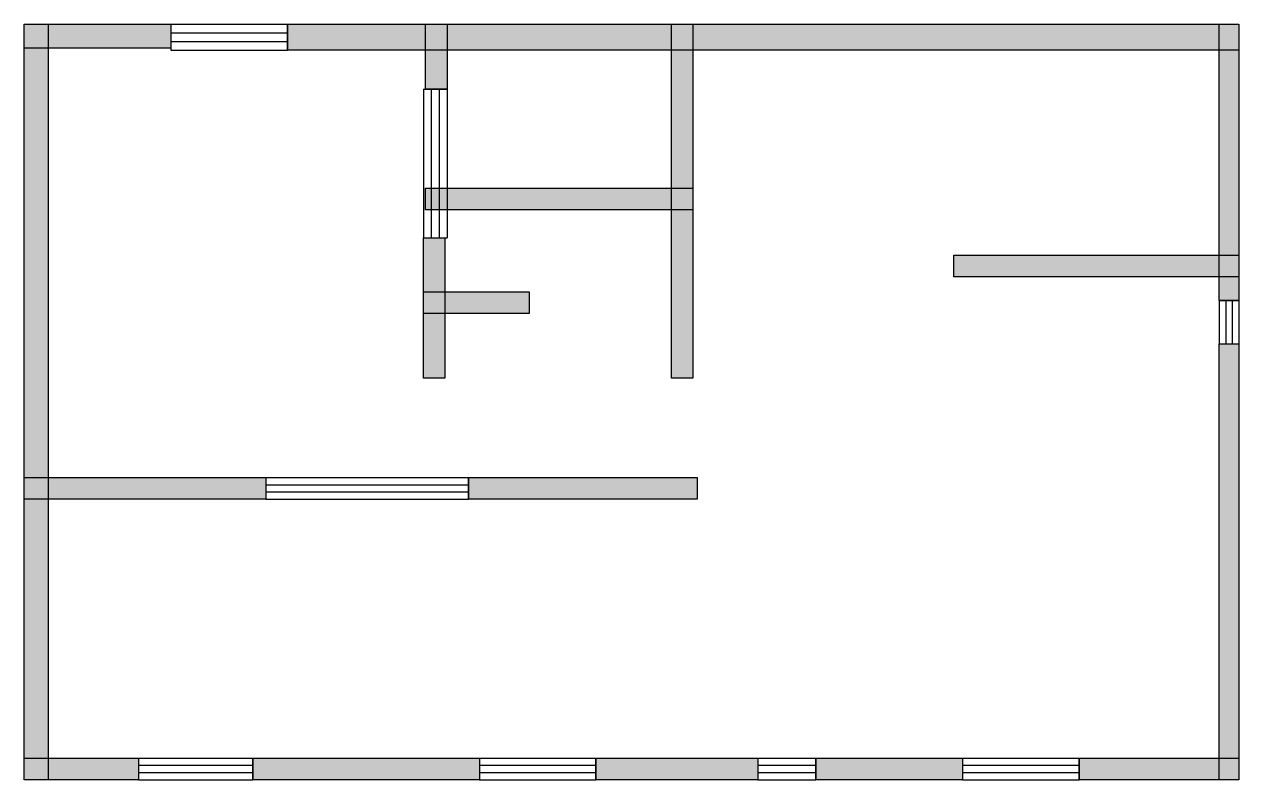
# Model space of a CAD drawing. Header units: millimetres. Extents: x 0 to 4954, y 44 to 3124.
import ezdxf

# ---------------------------------------------------------------- set-up
doc = ezdxf.new("R2010")
doc.units = ezdxf.units.MM
doc.layers.add('WALL', color=7, linetype='Continuous')
doc.layers.add('WINDOW', color=5, linetype='Continuous')

msp = doc.modelspace()

# ---------------------------------------------------------------- hatches: boundary and pattern name
at = {"layer": 'WALL'}
h = msp.add_hatch(color=256, dxfattribs=at)
h.dxf.hatch_style = 1
h.paths.add_polyline_path([(0, 3124), (598.4, 3124), (598.4, 3027.2), (0, 3027.2)])
h = msp.add_hatch(color=256, dxfattribs=at)
h.dxf.hatch_style = 1
h.paths.add_polyline_path([(0, 3124), (96.8, 3124), (96.8, 44), (0, 44)])
h = msp.add_hatch(color=256, dxfattribs=at)
h.dxf.hatch_style = 1
h.paths.add_polyline_path([(1073.6, 3124), (4954.4, 3124), (4954.4, 3018.4), (1073.6, 3018.4)])
h = msp.add_hatch(color=256, dxfattribs=at)
h.dxf.hatch_style = 1
h.paths.add_polyline_path([(1636.8, 3124), (1724.8, 3124), (1724.8, 2860), (1636.8, 2860)])
h = msp.add_hatch(color=256, dxfattribs=at)
h.dxf.hatch_style = 1
h.paths.add_polyline_path([(2640, 3124), (2728, 3124), (2728, 1680.8), (2640, 1680.8)])
h = msp.add_hatch(color=256, dxfattribs=at)
h.dxf.hatch_style = 1
h.paths.add_polyline_path([(4875.2, 3124), (4954.4, 3124), (4954.4, 1997.6), (4875.2, 1997.6)])
h = msp.add_hatch(color=256, dxfattribs=at)
h.dxf.hatch_style = 1
h.paths.add_polyline_path([(1636.8, 2455.2), (2728, 2455.2), (2728, 2367.2), (1636.8, 2367.2)])
h = msp.add_hatch(color=256, dxfattribs=at)
h.dxf.hatch_style = 1
h.paths.add_polyline_path([(1628, 2252.8), (1716, 2252.8), (1716, 1680.8), (1628, 1680.8)])
h = msp.add_hatch(color=256, dxfattribs=at)
h.dxf.hatch_style = 1
h.paths.add_polyline_path([(3792.8, 2182.4), (4954.4, 2182.4), (4954.4, 2094.4), (3792.8, 2094.4)])
h = msp.add_hatch(color=256, dxfattribs=at)
h.dxf.hatch_style = 1
h.paths.add_polyline_path([(1628, 2032.8), (2059.2, 2032.8), (2059.2, 1944.8), (1628, 1944.8)])
h = msp.add_hatch(color=256, dxfattribs=at)
h.dxf.hatch_style = 1
h.paths.add_polyline_path([(4875.2, 1821.6), (4954.4, 1821.6), (4954.4, 44), (4875.2, 44)])
h = msp.add_hatch(color=256, dxfattribs=at)
h.dxf.hatch_style = 1
h.paths.add_polyline_path([(0, 1276), (985.6, 1276), (985.6, 1188), (0, 1188)])
h = msp.add_hatch(color=256, dxfattribs=at)
h.dxf.hatch_style = 1
h.paths.add_polyline_path([(1812.8, 1276), (2745.6, 1276), (2745.6, 1188), (1812.8, 1188)])
h = msp.add_hatch(color=256, dxfattribs=at)
h.dxf.hatch_style = 1
h.paths.add_polyline_path([(0, 132), (466.4, 132), (466.4, 44), (0, 44)])
h = msp.add_hatch(color=256, dxfattribs=at)
h.dxf.hatch_style = 1
h.paths.add_polyline_path([(932.8, 132), (1856.8, 132), (1856.8, 44), (932.8, 44)])
h = msp.add_hatch(color=256, dxfattribs=at)
h.dxf.hatch_style = 1
h.paths.add_polyline_path([(2332, 132), (2992, 132), (2992, 44), (2332, 44)])
h = msp.add_hatch(color=256, dxfattribs=at)
h.dxf.hatch_style = 1
h.paths.add_polyline_path([(3229.6, 132), (3828, 132), (3828, 44), (3229.6, 44)])
h = msp.add_hatch(color=256, dxfattribs=at)
h.dxf.hatch_style = 1
h.paths.add_polyline_path([(4303.2, 132), (4954.4, 132), (4954.4, 44), (4303.2, 44)])

# ---------------------------------------------------------------- linework, layer by layer
for points in [[(0, 3124), (598.4, 3124), (598.4, 3027.2), (0, 3027.2)], [(0, 3124), (96.8, 3124), (96.8, 44), (0, 44)], [(1073.6, 3124), (4954.4, 3124), (4954.4, 3018.4), (1073.6, 3018.4)], [(1636.8, 3124), (1724.8, 3124), (1724.8, 2860), (1636.8, 2860)], [(2640, 3124), (2728, 3124), (2728, 1680.8), (2640, 1680.8)], [(4875.2, 3124), (4954.4, 3124), (4954.4, 1997.6), (4875.2, 1997.6)], [(1636.8, 2455.2), (2728, 2455.2), (2728, 2367.2), (1636.8, 2367.2)], [(1628, 2252.8), (1716, 2252.8), (1716, 1680.8), (1628, 1680.8)], [(3792.8, 2182.4), (4954.4, 2182.4), (4954.4, 2094.4), (3792.8, 2094.4)], [(1628, 2032.8), (2059.2, 2032.8), (2059.2, 1944.8), (1628, 1944.8)], [(4875.2, 1821.6), (4954.4, 1821.6), (4954.4, 44), (4875.2, 44)], [(0, 1276), (985.6, 1276), (985.6, 1188), (0, 1188)], [(1812.8, 1276), (2745.6, 1276), (2745.6, 1188), (1812.8, 1188)], [(0, 132), (466.4, 132), (466.4, 44), (0, 44)], [(932.8, 132), (1856.8, 132), (1856.8, 44), (932.8, 44)], [(2332, 132), (2992, 132), (2992, 44), (2332, 44)], [(3229.6, 132), (3828, 132), (3828, 44), (3229.6, 44)], [(4303.2, 132), (4954.4, 132), (4954.4, 44), (4303.2, 44)]]:
    msp.add_lwpolyline(points, close=True, dxfattribs=at)
at = {"layer": 'WINDOW'}
for p, q in [((598.4, 3124), (1073.6, 3124)), ((598.4, 3124), (598.4, 3018.4)), ((1073.6, 3124), (1073.6, 3018.4)), ((598.4, 3088.8), (1073.6, 3088.8)), ((598.4, 3053.6), (1073.6, 3053.6)), ((598.4, 3018.4), (1073.6, 3018.4)), ((1628, 2860), (1628, 2252.8)), ((1628, 2860), (1724.8, 2860)), ((1660.3, 2860), (1660.3, 2252.8)), ((1692.5, 2860), (1692.5, 2252.8)), ((1724.8, 2860), (1724.8, 2252.8)), ((1628, 2252.8), (1724.8, 2252.8)), ((4875.2, 1997.6), (4875.2, 1821.6)), ((4875.2, 1997.6), (4954.4, 1997.6)), ((4901.6, 1997.6), (4901.6, 1821.6)), ((4928, 1997.6), (4928, 1821.6)), ((4954.4, 1997.6), (4954.4, 1821.6)), ((4875.2, 1821.6), (4954.4, 1821.6)), ((985.6, 1276), (1812.8, 1276)), ((985.6, 1276), (985.6, 1188)), ((985.6, 1246.7), (1812.8, 1246.7)), ((1812.8, 1276), (1812.8, 1188)), ((985.6, 1217.3), (1812.8, 1217.3)), ((985.6, 1188), (1812.8, 1188)), ((466.4, 132), (932.8, 132)), ((466.4, 132), (466.4, 44)), ((466.4, 102.7), (932.8, 102.7)), ((932.8, 132), (932.8, 44)), ((1856.8, 132), (2332, 132)), ((1856.8, 132), (1856.8, 44)), ((1856.8, 102.7), (2332, 102.7)), ((2332, 132), (2332, 44)), ((2992, 132), (3229.6, 132)), ((2992, 132), (2992, 44)), ((2992, 102.7), (3229.6, 102.7)), ((3229.6, 132), (3229.6, 44)), ((3828, 132), (4303.2, 132)), ((3828, 132), (3828, 44)), ((3828, 102.7), (4303.2, 102.7)), ((4303.2, 132), (4303.2, 44)), ((466.4, 73.3), (932.8, 73.3)), ((1856.8, 73.3), (2332, 73.3)), ((2992, 73.3), (3229.6, 73.3)), ((3828, 73.3), (4303.2, 73.3)), ((466.4, 44), (932.8, 44)), ((1856.8, 44), (2332, 44)), ((2992, 44), (3229.6, 44)), ((3828, 44), (4303.2, 44))]:
    msp.add_line(p, q, dxfattribs=at)

doc.saveas('drawing.dxf')
